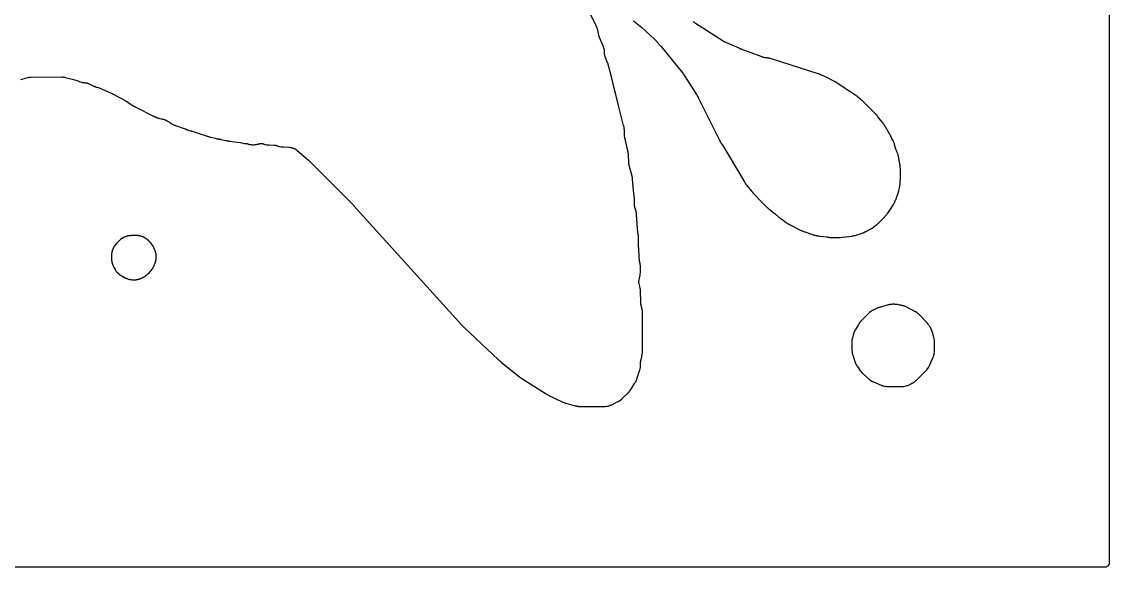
# Model space of a CAD drawing. Header units: millimetres. Extents: x 0 to 300, y 0 to 300.
# Drawn here: x 150.5 to 300.1, y -0.1 to 75 of the extents above; entities that cross this region are included whole.
import ezdxf

# ---------------------------------------------------------------- set-up
doc = ezdxf.new("R2010")
doc.units = ezdxf.units.MM
doc.layers.add('CUT', color=7, linetype='CONTINUOUS')

msp = doc.modelspace()

# ---------------------------------------------------------------- linework, layer by layer
at = {"layer": 'CUT'}
for points in [[(300.05, 299.43), (300.05, 0.57), (300.05, 0.56), (300.04, 0.55), (300.04, 0.54), (300.04, 0.52), (300.04, 0.5), (300.04, 0.49), (300.04, 0.48), (300.03, 0.43), (300.02, 0.38), (300.02, 0.37), (300, 0.32), (299.99, 0.31), (299.97, 0.27), (299.96, 0.25), (299.96, 0.24), (299.95, 0.22), (299.94, 0.22), (299.93, 0.2), (299.92, 0.18), (299.91, 0.17), (299.9, 0.16), (299.87, 0.13), (299.84, 0.1), (299.83, 0.09), (299.78, 0.05), (299.74, 0.02), (299.73, 0.02), (299.71, 0.01), (299.69, 0), (299.68, 0), (299.67, 0), (299.67, -0.01), (299.66, -0.01), (299.65, -0.01), (299.64, -0.02), (299.63, -0.02), (299.62, -0.02), (299.58, -0.03), (299.57, -0.04), (299.56, -0.04), (299.55, -0.04), (299.52, -0.04), (299.43, -0.05), (0.57, -0.05)], [(150.38, 67.01), (151.36, 67.29), (151.39, 67.3), (151.42, 67.31), (151.43, 67.31), (151.49, 67.33), (151.5, 67.33), (151.55, 67.34), (151.61, 67.34), (151.68, 67.35), (151.71, 67.36), (151.8, 67.36), (156.03, 67.38), (156.09, 67.38), (156.1, 67.38), (156.15, 67.37), (156.2, 67.37), (156.22, 67.37), (156.23, 67.37), (156.26, 67.36), (156.31, 67.35), (156.32, 67.35), (156.34, 67.35), (156.35, 67.35), (156.37, 67.34), (156.38, 67.34), (156.39, 67.34), (156.42, 67.33), (156.44, 67.33), (156.47, 67.32), (156.49, 67.32), (156.52, 67.31), (156.53, 67.31), (157.45, 67.08), (157.46, 67.08), (158.27, 66.83), (158.33, 66.81), (158.4, 66.77), (158.46, 66.75), (158.54, 66.72), (158.59, 66.7), (158.77, 66.65), (158.82, 66.64), (158.88, 66.63), (158.91, 66.63), (158.93, 66.63), (158.96, 66.62), (159, 66.62), (159.02, 66.62), (159.04, 66.62), (159.05, 66.61), (159.11, 66.6), (159.14, 66.6), (159.15, 66.6), (159.16, 66.6), (159.17, 66.59), (159.19, 66.59), (159.24, 66.58), (159.3, 66.58), (159.32, 66.58), (159.34, 66.57), (159.36, 66.57), (159.4, 66.56), (159.42, 66.56), (159.47, 66.56), (159.48, 66.56), (159.51, 66.56), (159.52, 66.56), (159.53, 66.55), (159.54, 66.55), (159.56, 66.55), (159.58, 66.54), (159.59, 66.54), (159.6, 66.54), (159.61, 66.53), (159.62, 66.53), (159.62, 66.52), (159.64, 66.52), (159.65, 66.52), (159.66, 66.52), (159.66, 66.51), (159.67, 66.51), (159.67, 66.5), (159.68, 66.49), (159.69, 66.49), (159.7, 66.49), (159.71, 66.48), (159.72, 66.48), (159.72, 66.47), (159.73, 66.46), (159.74, 66.46), (159.75, 66.45), (159.78, 66.44), (159.79, 66.43), (159.8, 66.42), (159.81, 66.42), (159.83, 66.4), (160.17, 66.23), (160.18, 66.23), (160.23, 66.21), (160.35, 66.15), (160.36, 66.14), (160.37, 66.14), (160.38, 66.14), (160.4, 66.13), (160.41, 66.12), (160.43, 66.11), (160.44, 66.11), (160.46, 66.1), (160.47, 66.1), (160.48, 66.09), (160.49, 66.09), (160.5, 66.09), (160.52, 66.08), (160.54, 66.07), (160.55, 66.07), (160.56, 66.07), (160.57, 66.06), (160.58, 66.06), (160.59, 66.06), (160.6, 66.05), (160.61, 66.05), (160.62, 66.05), (160.65, 66.04), (160.66, 66.04), (160.69, 66.03), (160.76, 66.01), (160.77, 66), (160.79, 65.99), (160.82, 65.98), (160.85, 65.97), (161.06, 65.91), (162.8, 65.17), (162.87, 65.14), (162.94, 65.11), (163.08, 65.03), (163.87, 64.6), (164.24, 64.4), (164.63, 64.2), (164.66, 64.18), (164.71, 64.15), (164.76, 64.12), (164.78, 64.11), (164.81, 64.09), (165.84, 63.43), (165.85, 63.43), (165.88, 63.41), (165.89, 63.4), (165.9, 63.4), (165.94, 63.37), (166, 63.34), (166.07, 63.31), (166.13, 63.27), (166.19, 63.23), (166.21, 63.22), (168.54, 62.05), (168.58, 62.02), (168.63, 62), (168.68, 61.98), (168.69, 61.98), (168.84, 61.9), (168.88, 61.89), (168.89, 61.88), (168.94, 61.86), (168.95, 61.86), (168.96, 61.85), (168.99, 61.84), (169.02, 61.82), (169.05, 61.81), (169.07, 61.8), (169.09, 61.79), (169.1, 61.79), (169.11, 61.79), (169.14, 61.78), (169.17, 61.76), (169.22, 61.75), (169.33, 61.72), (169.35, 61.71), (169.37, 61.7), (169.45, 61.68), (169.49, 61.67), (169.51, 61.66), (169.53, 61.66), (169.67, 61.63), (169.71, 61.62), (169.73, 61.62), (169.74, 61.62), (169.77, 61.61), (169.8, 61.61), (169.82, 61.61), (169.83, 61.6), (169.84, 61.6), (169.85, 61.6), (169.89, 61.59), (169.9, 61.59), (169.94, 61.58), (169.95, 61.58), (169.96, 61.58), (169.97, 61.58), (169.98, 61.58), (169.99, 61.57), (170, 61.57), (170.01, 61.57), (170.02, 61.57), (170.03, 61.57), (170.03, 61.56), (170.04, 61.56), (170.05, 61.56), (170.06, 61.56), (170.07, 61.56), (170.08, 61.56), (170.09, 61.55), (170.1, 61.55), (170.11, 61.55), (170.12, 61.54), (170.13, 61.54), (170.14, 61.54), (170.14, 61.53), (170.16, 61.53), (170.17, 61.52), (170.18, 61.51), (170.19, 61.51), (170.21, 61.5), (170.23, 61.49), (170.24, 61.49), (170.26, 61.48), (170.28, 61.47), (170.29, 61.47), (170.3, 61.47), (170.31, 61.46), (170.32, 61.46), (170.32, 61.45), (170.33, 61.45), (170.34, 61.44), (170.35, 61.44), (170.36, 61.44), (170.36, 61.43), (170.38, 61.42), (170.4, 61.41), (170.41, 61.4), (170.43, 61.39), (170.44, 61.39), (170.45, 61.38), (170.46, 61.37), (170.5, 61.34), (170.54, 61.31), (170.97, 61.05), (170.99, 61.03), (171.04, 61), (171.06, 60.99), (171.15, 60.93), (171.2, 60.9), (171.24, 60.89), (171.24, 60.88), (171.25, 60.88), (171.35, 60.83), (171.41, 60.81), (171.42, 60.8), (171.54, 60.75), (171.58, 60.73), (171.62, 60.72), (171.64, 60.71), (172.98, 60.26), (173.03, 60.23), (173.08, 60.21), (173.09, 60.2), (173.12, 60.19), (173.15, 60.18), (173.24, 60.13), (173.29, 60.11), (173.33, 60.1), (173.35, 60.09), (173.38, 60.09), (173.4, 60.08), (173.51, 60.04), (173.56, 60.03), (173.75, 59.99), (173.79, 59.98), (173.8, 59.97), (173.81, 59.97), (173.83, 59.96), (173.86, 59.95), (173.88, 59.95), (173.91, 59.94), (173.96, 59.93), (176.02, 59.24), (176.03, 59.24), (176.06, 59.23), (176.08, 59.22), (176.1, 59.22), (176.12, 59.21), (176.13, 59.21), (176.14, 59.21), (176.15, 59.21), (176.2, 59.19), (176.22, 59.19), (176.33, 59.15), (176.38, 59.14), (176.4, 59.13), (176.41, 59.13), (176.42, 59.13), (176.43, 59.13), (176.45, 59.12), (176.47, 59.11), (176.49, 59.11), (176.51, 59.1), (177.17, 58.96), (177.18, 58.96), (177.21, 58.95), (177.22, 58.95), (177.23, 58.94), (177.24, 58.94), (177.27, 58.93), (177.4, 58.89), (177.45, 58.88), (177.46, 58.87), (177.52, 58.86), (177.53, 58.86), (177.57, 58.85), (177.61, 58.84), (177.62, 58.84), (177.72, 58.82), (177.78, 58.81), (177.8, 58.81), (177.84, 58.81), (177.86, 58.81), (177.87, 58.81), (177.88, 58.8), (177.89, 58.8), (178.63, 58.64), (178.65, 58.64), (178.71, 58.62), (178.78, 58.61), (178.79, 58.61), (178.81, 58.61), (178.82, 58.61), (178.84, 58.61), (178.89, 58.59), (178.92, 58.59), (178.96, 58.58), (178.98, 58.58), (179.06, 58.56), (180.62, 58.37), (180.9, 58.29), (180.92, 58.29), (181.09, 58.25), (181.16, 58.23), (181.19, 58.23), (181.23, 58.23), (181.24, 58.23), (181.3, 58.22), (181.35, 58.22), (181.42, 58.22), (181.44, 58.22), (181.47, 58.22), (181.48, 58.22), (181.49, 58.22), (181.5, 58.21), (181.52, 58.21), (181.58, 58.18), (181.59, 58.18), (181.61, 58.17), (181.63, 58.16), (181.64, 58.16), (181.68, 58.14), (181.7, 58.14), (181.74, 58.12), (181.75, 58.12), (181.79, 58.11), (181.81, 58.11), (181.84, 58.1), (181.9, 58.1), (181.93, 58.1), (182.11, 58.08), (182.12, 58.08), (182.13, 58.08), (182.2, 58.06), (182.27, 58.06), (182.41, 58.06), (182.48, 58.06), (182.55, 58.08), (182.56, 58.08), (182.57, 58.08), (182.71, 58.1), (182.72, 58.1), (182.79, 58.1), (182.87, 58.12), (182.95, 58.14), (182.96, 58.14), (183.03, 58.16), (183.04, 58.16), (183.05, 58.16), (183.07, 58.17), (183.09, 58.17), (183.13, 58.18), (183.15, 58.18), (183.17, 58.19), (183.18, 58.19), (183.2, 58.2), (183.24, 58.21), (183.29, 58.22), (183.34, 58.22), (183.39, 58.23), (183.45, 58.22), (183.52, 58.22), (183.53, 58.22), (183.57, 58.21), (183.6, 58.21), (183.64, 58.21), (183.67, 58.21), (183.69, 58.2), (183.77, 58.17), (183.81, 58.15), (183.84, 58.14), (183.87, 58.13), (183.94, 58.11), (183.98, 58.1), (184.18, 58.06), (184.23, 58.05), (184.27, 58.04), (184.39, 58.03), (184.44, 58.03), (184.53, 58.03), (185.2, 58), (185.23, 58), (185.29, 58), (185.38, 57.99), (185.43, 57.99), (185.46, 57.98), (185.49, 57.98), (185.51, 57.97), (185.52, 57.97), (185.53, 57.96), (185.54, 57.96), (185.55, 57.96), (185.57, 57.95), (185.6, 57.93), (185.61, 57.93), (185.63, 57.92), (185.65, 57.91), (185.66, 57.91), (185.71, 57.89), (185.72, 57.89), (185.73, 57.89), (185.76, 57.88), (185.77, 57.87), (185.83, 57.86), (185.93, 57.83), (185.95, 57.82), (186.18, 57.77), (186.25, 57.76), (186.27, 57.76), (186.31, 57.76), (186.32, 57.76), (186.38, 57.75), (186.43, 57.75), (186.51, 57.75), (187.26, 57.73), (187.28, 57.73), (187.31, 57.73), (187.35, 57.72), (187.41, 57.71), (187.45, 57.7), (187.46, 57.7), (187.47, 57.7), (187.52, 57.69), (187.59, 57.67), (187.61, 57.67), (187.65, 57.66), (187.69, 57.64), (187.74, 57.62), (187.78, 57.61), (187.79, 57.61), (187.81, 57.6), (187.82, 57.6), (187.85, 57.59), (187.86, 57.59), (187.87, 57.58), (187.9, 57.57), (187.91, 57.57), (187.92, 57.57), (187.94, 57.56), (187.97, 57.55), (187.99, 57.54), (188, 57.54), (188.02, 57.53), (188.04, 57.53), (188.06, 57.52), (188.08, 57.51), (188.12, 57.48), (188.13, 57.48), (188.14, 57.48), (188.18, 57.44), (188.22, 57.41), (188.23, 57.4), (188.24, 57.4), (188.24, 57.39), (188.25, 57.39), (188.27, 57.37), (188.28, 57.37), (188.29, 57.36), (188.3, 57.35), (188.32, 57.34), (188.33, 57.33), (188.34, 57.32), (188.35, 57.31), (188.39, 57.28), (188.4, 57.28), (189.93, 55.96), (189.99, 55.91), (190, 55.9), (190.02, 55.88), (190.05, 55.84), (190.1, 55.79), (190.12, 55.77), (190.15, 55.73), (190.2, 55.69), (196, 49.89), (196.04, 49.84), (196.08, 49.79), (196.13, 49.75), (196.13, 49.74), (196.18, 49.7), (196.2, 49.67), (211.05, 33.24), (211.08, 33.22), (211.09, 33.21), (211.12, 33.17), (211.19, 33.1), (211.2, 33.08), (211.26, 33.02), (211.27, 33.01), (211.28, 33.01), (211.3, 32.98), (211.32, 32.96), (211.34, 32.92), (211.39, 32.87), (216.03, 28.53), (216.07, 28.5), (216.12, 28.46), (216.13, 28.46), (216.14, 28.44), (216.15, 28.44), (216.15, 28.43), (216.16, 28.41), (216.19, 28.38), (216.2, 28.37), (216.23, 28.34), (216.25, 28.33), (216.26, 28.32), (216.28, 28.31), (216.3, 28.29), (216.32, 28.28), (216.33, 28.28), (216.35, 28.26), (216.36, 28.25), (216.38, 28.24), (216.39, 28.24), (216.42, 28.21), (216.43, 28.2), (216.45, 28.18), (216.46, 28.17), (216.5, 28.12), (218.96, 26.13), (219, 26.11), (219.02, 26.1), (219.03, 26.08), (219.05, 26.07), (219.06, 26.05), (219.1, 26.03), (219.12, 26.02), (219.15, 25.99), (219.17, 25.98), (219.19, 25.97), (219.27, 25.91), (219.28, 25.9), (222.64, 23.8), (222.7, 23.76), (222.72, 23.75), (222.82, 23.69), (222.87, 23.66), (222.92, 23.64), (224.73, 22.74), (224.81, 22.71), (224.82, 22.71), (224.93, 22.66), (224.97, 22.64), (225.16, 22.58), (225.17, 22.57), (225.19, 22.57), (225.21, 22.56), (225.28, 22.54), (225.3, 22.54), (225.32, 22.53), (226.63, 22.16), (226.75, 22.13), (226.81, 22.11), (226.87, 22.1), (226.93, 22.1), (226.94, 22.1), (226.95, 22.1), (227.05, 22.09), (227.08, 22.08), (227.09, 22.08), (227.1, 22.08), (227.17, 22.06), (227.24, 22.06), (227.31, 22.06), (230.53, 22.05), (230.6, 22.05), (230.67, 22.05), (230.74, 22.07), (230.75, 22.07), (230.76, 22.07), (230.9, 22.09), (230.91, 22.09), (230.94, 22.09), (231.01, 22.09), (231.09, 22.11), (231.16, 22.12), (231.22, 22.14), (231.25, 22.15), (231.43, 22.21), (231.46, 22.22), (231.51, 22.24), (231.56, 22.27), (231.64, 22.31), (232.41, 22.69), (232.51, 22.73), (232.56, 22.75), (232.61, 22.78), (232.66, 22.8), (232.7, 22.84), (232.71, 22.84), (232.9, 22.99), (232.92, 23), (232.95, 23.03), (232.96, 23.03), (232.97, 23.04), (233.01, 23.06), (233.05, 23.11), (233.07, 23.13), (233.12, 23.18), (233.14, 23.2), (233.93, 24), (233.94, 24.01), (233.95, 24.02), (233.98, 24.04), (234.02, 24.08), (234.06, 24.12), (234.1, 24.17), (234.12, 24.2), (234.14, 24.22), (234.14, 24.23), (234.27, 24.39), (234.3, 24.43), (234.32, 24.47), (234.33, 24.48), (234.34, 24.5), (234.35, 24.52), (234.37, 24.54), (234.79, 25.21), (234.82, 25.26), (234.84, 25.31), (234.86, 25.34), (234.93, 25.45), (234.95, 25.48), (234.98, 25.52), (235, 25.57), (235.02, 25.62), (235.03, 25.64), (235.09, 25.82), (235.1, 25.84), (235.11, 25.87), (235.12, 25.89), (235.12, 25.9), (235.13, 25.92), (235.13, 25.93), (235.13, 25.94), (235.15, 25.97), (235.15, 25.98), (235.47, 26.97), (235.48, 26.99), (235.49, 27.03), (235.5, 27.05), (235.5, 27.07), (235.51, 27.09), (235.52, 27.13), (235.53, 27.18), (235.54, 27.23), (235.58, 27.41), (235.59, 27.47), (235.6, 27.57), (235.6, 27.63), (235.6, 27.7), (235.62, 28.12), (235.62, 28.15), (235.62, 28.18), (235.63, 28.26), (235.63, 28.32), (235.64, 28.33), (235.64, 28.37), (235.64, 28.38), (235.66, 28.42), (235.66, 28.45), (235.67, 28.48), (235.68, 28.52), (235.69, 28.54), (235.69, 28.57), (235.7, 28.59), (235.7, 28.61), (235.71, 28.65), (235.72, 28.69), (235.73, 28.71), (235.73, 28.72), (235.74, 28.75), (235.77, 28.86), (235.78, 28.91), (235.78, 28.94), (235.79, 28.97), (235.79, 29.01), (235.79, 29.02), (235.79, 29.03), (235.8, 29.11), (235.81, 29.14), (235.82, 29.19), (235.82, 29.21), (235.83, 29.24), (235.84, 29.29), (235.85, 29.43), (235.85, 29.47), (235.87, 34.88), (235.87, 34.96), (235.87, 35), (235.86, 35.15), (235.85, 35.2), (235.82, 35.4), (235.81, 35.46), (235.8, 35.5), (235.79, 35.55), (235.77, 35.6), (235.76, 35.61), (235.68, 35.96), (235.68, 36.02), (235.67, 36.04), (235.67, 36.07), (235.67, 36.1), (235.66, 36.15), (235.65, 36.18), (235.65, 36.2), (235.65, 36.21), (235.64, 36.26), (235.63, 36.33), (235.59, 37.99), (235.59, 38.06), (235.58, 38.14), (235.56, 38.28), (235.56, 38.32), (235.52, 38.52), (235.51, 38.57), (235.5, 38.62), (235.4, 38.97), (235.38, 39.03), (235.38, 39.08), (235.37, 39.13), (235.37, 39.14), (235.37, 39.21), (235.36, 39.26), (235.54, 40.12), (235.55, 40.18), (235.55, 40.24), (235.55, 40.28), (235.58, 40.52), (235.59, 40.58), (235.59, 40.6), (235.59, 40.61), (235.6, 40.76), (235.6, 40.8), (235.59, 41.26), (235.59, 41.31), (235.59, 41.38), (235.58, 41.47), (235.57, 41.56), (235.56, 41.59), (235.53, 41.76), (235.52, 41.81), (235.49, 41.93), (235.49, 41.95), (235.48, 41.99), (235.33, 44.34), (235.33, 44.35), (235.33, 44.36), (235.33, 44.37), (235.32, 45.3), (235.32, 45.31), (235.32, 45.35), (235.32, 45.37), (235.32, 45.39), (235.32, 45.42), (235.32, 45.43), (235.32, 45.44), (235.31, 45.54), (235.3, 45.57), (235.3, 45.6), (235.29, 45.65), (235.27, 45.78), (235.26, 45.81), (235.26, 45.84), (235.26, 45.86), (235.24, 45.92), (235.24, 45.93), (235.24, 45.94), (235.23, 45.98), (235.23, 45.99), (235.07, 48.41), (235.07, 48.47), (235.06, 48.55), (235.05, 48.62), (235.04, 48.67), (235.04, 48.68), (235.03, 48.73), (235.02, 48.76), (235.01, 48.84), (235, 48.9), (234.98, 48.96), (234.96, 49.01), (234.95, 49.03), (234.94, 49.05), (234.92, 49.1), (234.91, 49.12), (234.91, 49.13), (234.91, 49.14), (234.91, 49.15), (234.9, 49.17), (234.9, 49.19), (234.89, 49.22), (234.89, 49.24), (234.88, 49.27), (234.86, 49.33), (234.85, 49.35), (234.85, 49.36), (234.84, 49.38), (234.84, 49.4), (234.82, 49.46), (234.82, 49.47), (234.81, 49.48), (234.8, 49.56), (234.79, 49.6), (234.79, 49.64), (234.79, 49.65), (234.77, 50.58), (234.77, 50.63), (234.77, 50.69), (234.76, 50.79), (234.76, 50.8), (234.75, 50.89), (234.74, 50.91), (234.72, 51.01), (234.72, 51.02), (234.72, 51.04), (234.72, 51.08), (234.71, 51.12), (234.71, 51.13), (234.7, 51.18), (234.69, 51.2), (234.68, 51.24), (234.67, 51.28), (234.66, 51.31), (234.5, 53.32), (234.49, 53.4), (234.49, 53.41), (234.49, 53.45), (234.49, 53.47), (234.48, 53.53), (234.44, 53.72), (234.44, 53.73), (234.44, 53.74), (234.43, 53.75), (234.43, 53.77), (234.42, 53.83), (234.42, 53.84), (234.4, 53.89), (234.4, 53.9), (234.4, 53.91), (234.06, 55.2), (234.06, 55.21), (234.05, 55.22), (234.04, 55.27), (234.03, 55.31), (234.03, 55.32), (234.02, 55.34), (234.01, 55.37), (234.01, 55.38), (234.01, 55.39), (234.01, 55.41), (233.99, 55.5), (233.99, 55.51), (233.98, 55.53), (233.98, 55.54), (233.98, 55.59), (233.98, 55.64), (233.98, 55.65), (233.98, 55.67), (233.98, 55.68), (233.94, 56.58), (233.94, 56.64), (233.94, 56.69), (233.93, 56.8), (233.92, 56.85), (233.89, 57.03), (233.88, 57.08), (233.87, 57.12), (233.86, 57.15), (233.86, 57.16), (233.86, 57.18), (233.86, 57.2), (233.47, 58.87), (233.46, 58.91), (233.46, 58.93), (233.45, 59), (233.44, 59.02), (233.44, 59.03), (233.43, 59.08), (233.43, 59.12), (233.42, 59.17), (233.42, 59.21), (233.42, 59.28), (233.42, 59.32), (233.39, 59.7), (233.39, 59.73), (233.39, 59.75), (233.38, 59.8), (233.38, 59.87), (233.38, 59.96), (233.38, 60.04), (233.38, 60.09), (233.37, 60.22), (233.36, 60.29), (233.36, 60.3), (233.35, 60.36), (233.34, 60.39), (233.34, 60.4), (233.33, 60.44), (233.33, 60.49), (233.31, 60.58), (233.29, 60.65), (233.27, 60.69), (233.26, 60.72), (232.52, 63.65), (232.19, 64.96), (232.07, 65.46), (231.59, 67.38), (231.37, 68.28), (231.26, 68.73), (231.25, 68.78), (231.24, 68.82), (231.23, 68.85), (231.22, 68.88), (231.22, 68.92), (231.2, 68.98), (231.19, 69), (231.18, 69.03), (231.18, 69.05), (231.17, 69.06), (231.17, 69.08), (231.16, 69.09), (231.16, 69.1), (231.16, 69.11), (231.15, 69.15), (231.15, 69.16), (231.13, 69.21), (231.12, 69.25), (231.09, 69.32), (231.08, 69.34), (230.75, 70.14), (230.75, 70.15), (230.75, 70.16), (230.74, 70.19), (230.74, 70.21), (230.72, 70.27), (230.71, 70.29), (230.7, 70.34), (230.68, 70.39), (230.67, 70.45), (230.66, 70.56), (230.63, 70.9), (230.63, 70.91), (230.63, 70.99), (230.63, 71), (230.63, 71.06), (230.62, 71.11), (230.62, 71.12), (230.61, 71.13), (230.61, 71.14), (230.61, 71.16), (230.61, 71.17), (230.6, 71.22), (230.59, 71.24), (230.55, 71.39), (230.53, 71.46), (230.53, 71.47), (230.53, 71.48), (230.52, 71.51), (230.51, 71.55), (230.51, 71.56), (230.5, 71.57), (230.5, 71.58), (230.49, 71.6), (230.48, 71.63), (230.47, 71.66), (230.45, 71.71), (230.44, 71.73), (230.42, 71.76), (229.96, 72.83), (229.95, 72.84), (229.94, 72.87), (229.94, 72.89), (229.92, 72.95), (229.91, 72.97), (229.9, 73), (229.89, 73.01), (229.89, 73.02), (229.89, 73.03), (229.88, 73.06), (229.88, 73.08), (229.87, 73.11), (229.87, 73.12), (229.86, 73.14), (229.86, 73.16), (229.86, 73.19), (229.85, 73.21), (229.85, 73.23), (229.85, 73.24), (229.84, 73.25), (229.84, 73.26), (229.84, 73.28), (229.84, 73.29), (229.84, 73.31), (229.83, 73.33), (229.83, 73.34), (229.83, 73.37), (229.82, 73.4), (229.82, 73.41), (229.82, 73.42), (229.81, 73.45), (229.81, 73.46), (229.8, 73.49), (229.79, 73.56), (229.78, 73.6), (229.78, 73.61), (229.78, 73.62), (229.78, 73.63), (229.78, 73.66), (229.77, 73.69), (229.77, 73.71), (229.77, 73.73), (229.77, 73.74), (229.76, 73.75), (229.76, 73.76), (229.76, 73.77), (229.75, 73.79), (229.74, 73.82), (229.73, 73.84), (229.72, 73.87), (229.72, 73.88), (229.7, 73.93), (229.68, 73.98), (229.68, 73.99), (229.67, 74.02), (229.66, 74.04), (229.65, 74.07), (229.65, 74.09), (229.64, 74.12), (229.63, 74.13), (229.6, 74.21), (229.6, 74.22), (229.59, 74.24), (229.58, 74.27), (229.58, 74.28), (229.57, 74.29), (229.56, 74.32), (228.39, 76.65)], [(234.65, 75.09), (235.76, 74.17), (237.54, 72.57), (237.59, 72.53), (237.79, 72.3), (237.87, 72.21), (237.9, 72.17), (238, 72.07), (238.02, 72.04), (238.09, 71.96), (238.29, 71.73), (238.33, 71.69), (238.35, 71.67), (238.41, 71.6), (238.44, 71.56), (238.45, 71.55), (241.38, 67.95), (241.4, 67.94), (241.4, 67.93), (241.41, 67.92), (241.41, 67.91), (241.42, 67.89), (241.43, 67.89), (241.45, 67.87), (241.45, 67.86), (241.46, 67.85), (241.46, 67.84), (241.48, 67.8), (241.49, 67.8), (241.5, 67.8), (241.5, 67.79), (241.5, 67.78), (241.51, 67.78), (241.51, 67.77), (241.51, 67.76), (241.52, 67.75), (241.53, 67.74), (241.53, 67.73), (241.54, 67.72), (241.55, 67.71), (241.55, 67.7), (241.56, 67.7), (241.56, 67.69), (241.56, 67.68), (241.57, 67.66), (241.58, 67.65), (241.59, 67.64), (241.6, 67.64), (241.6, 67.63), (241.61, 67.61), (241.62, 67.59), (241.65, 67.54), (243.29, 64.98), (243.33, 64.93), (243.34, 64.92), (243.36, 64.9), (243.37, 64.89), (243.37, 64.88), (243.38, 64.87), (243.4, 64.83), (243.4, 64.82), (243.41, 64.81), (243.41, 64.8), (243.43, 64.76), (243.45, 64.74), (243.45, 64.73), (243.46, 64.73), (243.46, 64.72), (243.46, 64.71), (243.47, 64.7), (243.47, 64.69), (243.48, 64.68), (243.48, 64.66), (243.49, 64.64), (243.53, 64.58), (243.54, 64.57), (243.56, 64.53), (243.58, 64.48), (243.58, 64.47), (243.59, 64.46), (243.59, 64.44), (243.62, 64.36), (246.45, 58.68), (246.46, 58.66), (246.47, 58.65), (246.49, 58.62), (246.49, 58.61), (246.5, 58.61), (246.5, 58.6), (246.5, 58.59), (246.51, 58.58), (246.52, 58.55), (246.56, 58.49), (246.57, 58.48), (246.57, 58.47), (246.59, 58.43), (246.6, 58.42), (246.61, 58.39), (246.62, 58.37), (246.65, 58.32), (246.68, 58.28), (246.69, 58.27), (246.69, 58.26), (246.71, 58.25), (246.71, 58.24), (246.72, 58.23), (246.73, 58.21), (246.75, 58.18), (246.78, 58.13), (246.79, 58.12), (246.82, 58.07), (249.74, 53.18), (249.78, 53.12), (249.83, 53.01), (249.86, 52.96), (249.87, 52.96), (249.89, 52.94), (249.9, 52.93), (249.9, 52.92), (249.9, 52.91), (249.94, 52.86), (249.96, 52.83), (249.97, 52.81), (249.97, 52.8), (249.99, 52.78), (249.99, 52.77), (250, 52.76), (250.01, 52.76), (250.01, 52.75), (250.02, 52.74), (250.03, 52.71), (250.04, 52.69), (250.05, 52.69), (250.06, 52.66), (250.11, 52.6), (250.12, 52.6), (250.12, 52.59), (250.12, 52.58), (250.14, 52.57), (250.15, 52.56), (250.17, 52.52), (250.91, 51.61), (250.95, 51.56), (250.97, 51.54), (250.99, 51.52), (251, 51.51), (251.01, 51.49), (251.02, 51.49), (251.05, 51.46), (251.05, 51.45), (251.05, 51.44), (251.06, 51.44), (251.07, 51.42), (251.09, 51.38), (251.14, 51.34), (251.15, 51.33), (251.17, 51.32), (251.17, 51.31), (251.19, 51.29), (251.21, 51.27), (251.22, 51.26), (251.25, 51.23), (251.26, 51.22), (251.26, 51.21), (251.31, 51.15), (252.07, 50.39), (252.08, 50.37), (252.09, 50.36), (252.09, 50.35), (252.1, 50.33), (252.15, 50.29), (252.21, 50.23), (252.25, 50.18), (252.29, 50.15), (252.29, 50.14), (252.3, 50.14), (252.33, 50.1), (252.34, 50.1), (252.36, 50.08), (252.38, 50.06), (252.38, 50.05), (252.4, 50.04), (252.42, 50.03), (252.43, 50.03), (252.43, 50.02), (252.97, 49.46), (253.02, 49.42), (253.06, 49.38), (253.09, 49.37), (253.11, 49.35), (253.12, 49.33), (253.16, 49.29), (253.17, 49.29), (253.21, 49.25), (253.23, 49.24), (253.24, 49.24), (253.24, 49.23), (253.26, 49.22), (253.31, 49.18), (253.33, 49.16), (253.36, 49.13), (253.38, 49.12), (253.39, 49.11), (253.4, 49.11), (253.44, 49.07), (253.45, 49.06), (253.48, 49.04), (253.49, 49.04), (253.5, 49.04), (253.53, 49), (254.11, 48.54), (254.67, 48.05), (254.68, 48.06), (254.71, 48.02), (254.81, 47.94), (254.86, 47.9), (254.87, 47.9), (254.9, 47.88), (254.91, 47.87), (254.93, 47.86), (255.07, 47.77), (255.13, 47.73), (255.15, 47.72), (255.16, 47.72), (255.17, 47.71), (255.18, 47.71), (255.47, 47.47), (255.52, 47.43), (255.56, 47.41), (255.57, 47.4), (255.59, 47.39), (255.6, 47.38), (255.61, 47.38), (255.62, 47.37), (255.64, 47.36), (255.73, 47.29), (255.78, 47.26), (255.82, 47.23), (255.84, 47.22), (255.87, 47.21), (255.97, 47.14), (256, 47.13), (256.02, 47.11), (256.05, 47.1), (256.06, 47.09), (256.07, 47.09), (257.67, 46.28), (257.72, 46.26), (257.77, 46.24), (257.8, 46.24), (257.81, 46.23), (257.91, 46.19), (257.92, 46.18), (257.94, 46.17), (257.95, 46.17), (257.97, 46.16), (258.07, 46.12), (258.08, 46.12), (258.1, 46.11), (258.11, 46.1), (258.13, 46.1), (258.15, 46.09), (258.16, 46.09), (258.17, 46.09), (258.18, 46.08), (258.19, 46.08), (258.2, 46.08), (258.21, 46.08), (258.24, 46.07), (259.36, 45.68), (259.37, 45.68), (259.4, 45.67), (259.42, 45.66), (259.44, 45.66), (259.46, 45.65), (259.47, 45.65), (259.48, 45.65), (259.5, 45.65), (259.54, 45.63), (259.56, 45.63), (259.69, 45.59), (259.75, 45.57), (259.78, 45.57), (259.81, 45.56), (259.83, 45.56), (259.87, 45.55), (259.89, 45.55), (259.92, 45.54), (259.97, 45.53), (259.99, 45.53), (260.02, 45.52), (260.09, 45.51), (260.19, 45.5), (261.23, 45.39), (261.24, 45.38), (261.25, 45.38), (261.26, 45.38), (261.33, 45.36), (261.38, 45.35), (261.43, 45.34), (261.49, 45.34), (261.5, 45.34), (261.51, 45.34), (261.63, 45.32), (261.64, 45.32), (261.68, 45.31), (261.74, 45.3), (261.8, 45.3), (261.88, 45.3), (262.01, 45.3), (262.02, 45.3), (262.03, 45.3), (262.04, 45.3), (262.05, 45.3), (262.1, 45.29), (262.17, 45.29), (262.24, 45.29), (262.49, 45.28), (262.56, 45.28), (262.68, 45.29), (262.83, 45.29), (262.88, 45.29), (263.05, 45.3), (263.09, 45.31), (263.31, 45.34), (263.38, 45.35), (263.39, 45.35), (264.7, 45.5), (264.75, 45.51), (264.8, 45.52), (264.83, 45.53), (264.85, 45.53), (265, 45.56), (265.05, 45.57), (265.1, 45.58), (265.29, 45.63), (265.36, 45.65), (265.51, 45.71), (265.52, 45.71), (265.54, 45.72), (265.56, 45.73), (265.57, 45.73), (266.21, 45.96), (266.28, 45.98), (266.3, 45.99), (266.32, 46), (266.34, 46.01), (266.36, 46.02), (266.4, 46.04), (266.41, 46.04), (266.44, 46.06), (266.46, 46.07), (266.54, 46.1), (266.57, 46.11), (266.59, 46.12), (266.61, 46.13), (266.81, 46.24), (266.84, 46.26), (266.93, 46.32), (266.95, 46.33), (266.97, 46.34), (266.99, 46.35), (267.19, 46.45), (267.21, 46.46), (267.32, 46.52), (267.36, 46.55), (267.37, 46.55), (267.4, 46.58), (267.41, 46.59), (267.44, 46.6), (267.68, 46.78), (267.72, 46.82), (267.73, 46.82), (267.75, 46.84), (267.78, 46.86), (267.91, 46.94), (267.93, 46.95), (267.95, 46.97), (267.96, 46.98), (267.97, 46.98), (267.98, 46.99), (268, 47), (268.02, 47.02), (268.03, 47.03), (268.04, 47.03), (268.05, 47.04), (268.09, 47.06), (268.11, 47.08), (268.12, 47.09), (268.16, 47.12), (268.24, 47.19), (268.27, 47.23), (268.31, 47.27), (268.33, 47.29), (268.33, 47.3), (268.35, 47.32), (269.14, 48.11), (269.17, 48.14), (269.19, 48.17), (269.21, 48.18), (269.22, 48.19), (269.22, 48.2), (269.23, 48.2), (269.24, 48.21), (269.25, 48.23), (269.28, 48.26), (269.32, 48.31), (269.33, 48.33), (269.34, 48.33), (269.35, 48.34), (269.35, 48.35), (269.36, 48.36), (269.37, 48.37), (269.37, 48.38), (269.38, 48.39), (269.39, 48.41), (269.4, 48.42), (269.41, 48.43), (269.47, 48.5), (269.51, 48.55), (269.52, 48.57), (269.56, 48.61), (269.6, 48.65), (270.26, 49.63), (270.29, 49.68), (270.31, 49.73), (270.33, 49.77), (270.44, 49.97), (270.45, 49.98), (270.48, 50.01), (270.5, 50.06), (270.53, 50.11), (270.55, 50.16), (270.56, 50.2), (270.57, 50.22), (270.59, 50.26), (270.62, 50.34), (270.62, 50.35), (270.63, 50.37), (270.64, 50.38), (270.66, 50.41), (270.66, 50.42), (270.67, 50.43), (270.69, 50.47), (270.72, 50.53), (270.74, 50.58), (270.74, 50.59), (270.78, 50.7), (270.8, 50.76), (270.81, 50.78), (270.81, 50.79), (270.82, 50.82), (270.84, 50.88), (270.85, 50.92), (270.85, 50.94), (270.86, 50.96), (270.86, 50.97), (270.87, 50.99), (270.89, 51.02), (270.9, 51.05), (270.91, 51.07), (270.91, 51.08), (270.92, 51.11), (270.93, 51.13), (270.94, 51.16), (270.95, 51.18), (270.96, 51.23), (270.97, 51.26), (270.99, 51.29), (271.01, 51.34), (271.02, 51.37), (271.03, 51.4), (271.04, 51.43), (271.05, 51.48), (271.07, 51.53), (271.08, 51.58), (271.09, 51.62), (271.1, 51.68), (271.11, 51.73), (271.11, 51.76), (271.11, 51.78), (271.24, 52.33), (271.25, 52.36), (271.26, 52.41), (271.27, 52.43), (271.27, 52.46), (271.3, 52.66), (271.31, 52.72), (271.32, 52.9), (271.32, 52.93), (271.32, 53.07), (271.34, 53.23), (271.34, 53.27), (271.35, 53.48), (271.35, 53.52), (271.33, 54.63), (271.33, 54.68), (271.33, 54.74), (271.32, 54.85), (271.32, 54.92), (271.32, 54.99), (271.3, 55.05), (271.3, 55.07), (271.3, 55.08), (271.28, 55.21), (271.28, 55.23), (271.28, 55.3), (271.27, 55.36), (271.25, 55.45), (271.24, 55.47), (271.21, 55.6), (271.11, 56.2), (271.11, 56.24), (271.1, 56.29), (271.1, 56.31), (271.09, 56.33), (271.08, 56.39), (271.08, 56.41), (271.06, 56.48), (271.06, 56.5), (271.05, 56.53), (271.04, 56.58), (271.03, 56.61), (271, 56.71), (271, 56.73), (270.99, 56.75), (270.99, 56.77), (270.98, 56.79), (270.97, 56.84), (270.96, 56.85), (270.95, 56.89), (270.91, 56.97), (270.7, 57.5), (270.69, 57.51), (270.69, 57.52), (270.68, 57.55), (270.67, 57.58), (270.67, 57.6), (270.54, 58.09), (270.54, 58.1), (270.54, 58.11), (270.53, 58.15), (270.52, 58.17), (270.51, 58.2), (270.49, 58.26), (270.48, 58.27), (270.47, 58.31), (270.45, 58.34), (270.44, 58.36), (270.42, 58.44), (270.41, 58.45), (270.4, 58.48), (270.4, 58.49), (270.39, 58.51), (270.37, 58.56), (270.36, 58.58), (270.35, 58.59), (270.33, 58.63), (270.32, 58.64), (270.29, 58.69), (270.28, 58.71), (270.13, 58.98), (270.12, 59), (270.1, 59.05), (270.07, 59.1), (270.07, 59.11), (270.07, 59.12), (270.06, 59.15), (270.04, 59.21), (270.02, 59.26), (270.01, 59.27), (270, 59.3), (269.99, 59.32), (269.98, 59.33), (269.97, 59.35), (269.96, 59.37), (269.95, 59.38), (269.95, 59.39), (269.94, 59.4), (269.93, 59.41), (269.92, 59.42), (269.88, 59.5), (269.84, 59.56), (269.84, 59.57), (269.83, 59.59), (269.82, 59.6), (269.81, 59.61), (269.8, 59.64), (269.77, 59.67), (269.63, 59.87), (269.27, 60.51), (269.26, 60.53), (269.25, 60.56), (269.22, 60.61), (269.22, 60.62), (269.21, 60.63), (269.19, 60.67), (269.18, 60.69), (269.17, 60.7), (269.16, 60.71), (269.16, 60.72), (269.13, 60.77), (269.11, 60.8), (269.08, 60.84), (269.01, 60.92), (269, 60.94), (268.96, 60.99), (268.95, 61.01), (268.93, 61.05), (268.88, 61.09), (268.87, 61.11), (268.24, 61.9), (268.23, 61.92), (268.19, 61.97), (268.18, 61.98), (268.18, 61.99), (268.17, 62), (268.16, 62.02), (268.16, 62.03), (268.14, 62.05), (268.12, 62.07), (268.08, 62.11), (268.04, 62.14), (268.02, 62.16), (268.01, 62.18), (267.98, 62.23), (267.94, 62.28), (267.91, 62.32), (267.87, 62.36), (267.81, 62.41), (267.8, 62.42), (267.77, 62.45), (267.76, 62.46), (267.73, 62.49), (267.68, 62.53), (266.07, 64.13), (266.03, 64.17), (266, 64.21), (265.86, 64.33), (265.84, 64.34), (265.79, 64.38), (265.78, 64.39), (265.77, 64.4), (265.76, 64.4), (265.75, 64.41), (265.72, 64.43), (265.7, 64.46), (265.66, 64.48), (265.65, 64.49), (265.63, 64.5), (265.62, 64.51), (265.6, 64.53), (265.54, 64.57), (265.52, 64.59), (265.48, 64.62), (265.46, 64.64), (264.38, 65.36), (263.94, 65.66), (263.83, 65.74), (263.82, 65.75), (263.79, 65.77), (263.73, 65.81), (262.75, 66.48), (262.7, 66.5), (262.69, 66.5), (262.68, 66.51), (262.67, 66.52), (262.65, 66.53), (262.63, 66.54), (262.6, 66.56), (262.59, 66.57), (262.54, 66.61), (262.51, 66.63), (262.48, 66.65), (262.47, 66.65), (262.44, 66.67), (262.43, 66.68), (262.41, 66.69), (262.39, 66.7), (262.38, 66.7), (262.37, 66.71), (262.34, 66.72), (262.33, 66.72), (262.32, 66.73), (262.31, 66.73), (262.31, 66.74), (262.26, 66.76), (261.11, 67.33), (260.54, 67.61), (260.53, 67.61), (260.52, 67.62), (260.51, 67.62), (260.5, 67.62), (260.49, 67.63), (260.46, 67.64), (260.45, 67.64), (260.44, 67.64), (260.43, 67.65), (260.41, 67.67), (260.28, 67.73), (260.27, 67.74), (260.23, 67.75), (260.22, 67.76), (260.16, 67.78), (260.13, 67.79), (260.12, 67.79), (260.11, 67.79), (260.1, 67.79), (260.09, 67.8), (260.06, 67.8), (260.04, 67.81), (253.62, 69.87), (253.59, 69.88), (253.56, 69.89), (253.42, 69.93), (253.41, 69.93), (253.33, 69.95), (253.26, 69.96), (253.11, 69.98), (253.08, 69.99), (252.84, 70.01), (252.82, 70.02), (252.76, 70.03), (252.7, 70.03), (252.69, 70.03), (252.68, 70.03), (252.67, 70.03), (252.63, 70.04), (252.61, 70.04), (252.56, 70.05), (252.55, 70.05), (252.54, 70.05), (252.51, 70.06), (252.5, 70.07), (252.47, 70.08), (252.44, 70.09), (252.38, 70.11), (252.37, 70.12), (252.34, 70.13), (249.67, 71.11), (249.66, 71.11), (249.64, 71.12), (249.62, 71.13), (249.61, 71.13), (249.6, 71.14), (249.59, 71.14), (249.55, 71.15), (249.53, 71.16), (249.51, 71.16), (249.51, 71.17), (249.5, 71.17), (249.49, 71.17), (249.48, 71.17), (249.48, 71.18), (249.47, 71.18), (249.46, 71.18), (249.45, 71.19), (249.43, 71.2), (249.39, 71.22), (249.35, 71.24), (249.3, 71.26), (249.28, 71.26), (249.27, 71.26), (249.26, 71.27), (249.21, 71.3), (249.16, 71.32), (247.17, 72.19), (247.13, 72.21), (247.12, 72.21), (247.1, 72.22), (247.09, 72.23), (247.08, 72.23), (247.07, 72.24), (247.04, 72.26), (247.02, 72.27), (246.99, 72.28), (246.96, 72.3), (246.95, 72.3), (246.94, 72.31), (246.93, 72.31), (246.93, 72.32), (246.92, 72.32), (246.9, 72.33), (246.89, 72.33), (246.87, 72.34), (246.86, 72.35), (246.85, 72.35), (246.84, 72.36), (246.83, 72.36), (246.81, 72.38), (243.18, 74.73), (243.06, 74.82), (243.05, 74.82), (243.01, 74.86), (242.99, 74.88), (242.96, 74.9), (242.95, 74.91), (242.92, 74.94), (242.9, 74.96), (242.88, 74.98)]]:
    msp.add_lwpolyline(points, dxfattribs=at)
for points in [[(162.91, 42.01), (162.91, 41.98), (162.91, 41.95), (162.92, 41.92), (162.92, 41.9), (162.92, 41.88), (162.94, 41.82), (162.96, 41.75), (162.97, 41.71), (162.98, 41.68), (162.99, 41.66), (162.99, 41.65), (163, 41.63), (163.01, 41.61), (163.01, 41.6), (163.03, 41.54), (163.04, 41.52), (163.06, 41.47), (163.07, 41.43), (163.08, 41.41), (163.08, 41.4), (163.09, 41.39), (163.1, 41.37), (163.1, 41.36), (163.11, 41.34), (163.13, 41.3), (163.15, 41.25), (163.16, 41.24), (163.17, 41.23), (163.17, 41.22), (163.18, 41.21), (163.18, 41.2), (163.18, 41.19), (163.2, 41.17), (163.21, 41.14), (163.31, 40.97), (163.32, 40.96), (163.32, 40.95), (163.33, 40.94), (163.33, 40.93), (163.34, 40.92), (163.34, 40.91), (163.37, 40.88), (163.37, 40.87), (163.38, 40.86), (163.38, 40.85), (163.39, 40.83), (163.41, 40.8), (163.42, 40.78), (163.45, 40.74), (163.48, 40.7), (163.49, 40.69), (163.56, 40.6), (163.59, 40.58), (163.61, 40.55), (163.63, 40.53), (163.65, 40.51), (163.66, 40.51), (163.67, 40.5), (163.67, 40.49), (163.68, 40.49), (163.68, 40.48), (163.69, 40.46), (163.73, 40.41), (163.77, 40.37), (163.82, 40.33), (163.87, 40.29), (163.89, 40.27), (163.94, 40.24), (163.96, 40.22), (164.11, 40.12), (164.12, 40.12), (164.13, 40.11), (164.14, 40.1), (164.15, 40.09), (164.18, 40.07), (164.19, 40.07), (164.19, 40.06), (164.21, 40.05), (164.23, 40.04), (164.33, 39.98), (164.36, 39.97), (164.37, 39.96), (164.39, 39.94), (164.42, 39.93), (164.44, 39.92), (164.45, 39.92), (164.5, 39.88), (164.76, 39.75), (164.81, 39.73), (164.84, 39.72), (164.86, 39.71), (164.89, 39.7), (164.91, 39.69), (164.93, 39.69), (164.95, 39.68), (164.96, 39.68), (165, 39.66), (165.01, 39.66), (165.02, 39.66), (165.03, 39.65), (165.08, 39.63), (165.21, 39.58), (165.26, 39.56), (165.28, 39.56), (165.31, 39.55), (165.32, 39.55), (165.35, 39.54), (165.37, 39.54), (165.4, 39.53), (165.45, 39.52), (165.51, 39.52), (165.52, 39.52), (165.53, 39.52), (165.58, 39.51), (165.72, 39.5), (165.77, 39.49), (165.8, 39.49), (165.81, 39.49), (165.84, 39.49), (165.85, 39.49), (165.88, 39.49), (165.9, 39.49), (165.91, 39.49), (165.92, 39.48), (166, 39.48), (166.03, 39.49), (166.04, 39.49), (166.06, 39.49), (166.08, 39.49), (166.09, 39.49), (166.1, 39.49), (166.16, 39.49), (166.21, 39.5), (166.24, 39.5), (166.29, 39.51), (166.35, 39.52), (166.4, 39.53), (166.46, 39.54), (166.52, 39.55), (166.54, 39.56), (166.55, 39.56), (166.59, 39.57), (166.6, 39.57), (166.62, 39.58), (166.65, 39.58), (166.7, 39.6), (166.74, 39.62), (166.76, 39.63), (166.77, 39.63), (166.78, 39.63), (166.79, 39.64), (166.8, 39.64), (166.81, 39.65), (166.84, 39.66), (166.87, 39.67), (166.89, 39.68), (166.9, 39.68), (166.91, 39.68), (166.93, 39.69), (166.99, 39.71), (167.04, 39.74), (167.06, 39.75), (167.09, 39.76), (167.14, 39.78), (167.2, 39.82), (167.25, 39.84), (167.27, 39.86), (167.28, 39.86), (167.29, 39.87), (167.32, 39.88), (167.38, 39.92), (167.39, 39.93), (167.4, 39.94), (167.41, 39.94), (167.42, 39.95), (167.43, 39.96), (167.44, 39.96), (167.47, 39.98), (167.48, 39.98), (167.48, 39.99), (167.49, 40), (167.5, 40), (167.51, 40), (167.51, 40.01), (167.52, 40.01), (167.54, 40.02), (167.56, 40.04), (167.58, 40.06), (167.62, 40.09), (167.64, 40.1), (167.65, 40.11), (167.66, 40.12), (167.67, 40.12), (167.67, 40.13), (167.69, 40.14), (167.7, 40.15), (167.71, 40.16), (167.72, 40.17), (167.73, 40.18), (167.74, 40.19), (167.75, 40.19), (167.77, 40.2), (167.81, 40.24), (167.82, 40.25), (167.82, 40.26), (167.85, 40.29), (167.86, 40.29), (167.86, 40.3), (167.88, 40.31), (168.12, 40.55), (168.14, 40.57), (168.14, 40.58), (168.18, 40.62), (168.21, 40.65), (168.25, 40.68), (168.29, 40.73), (168.31, 40.75), (168.33, 40.78), (168.33, 40.79), (168.34, 40.8), (168.34, 40.81), (168.35, 40.82), (168.37, 40.85), (168.39, 40.87), (168.42, 40.91), (168.42, 40.92), (168.43, 40.93), (168.44, 40.94), (168.45, 40.95), (168.45, 40.96), (168.47, 40.99), (168.48, 41), (168.59, 41.19), (168.59, 41.2), (168.6, 41.21), (168.6, 41.22), (168.61, 41.23), (168.63, 41.25), (168.66, 41.3), (168.7, 41.38), (168.72, 41.43), (168.74, 41.48), (168.74, 41.49), (168.75, 41.5), (168.76, 41.53), (168.78, 41.56), (168.84, 41.71), (168.84, 41.72), (168.84, 41.73), (168.85, 41.75), (168.86, 41.78), (168.9, 41.92), (168.91, 41.94), (168.92, 41.97), (168.93, 42), (168.94, 42.03), (168.95, 42.06), (168.96, 42.12), (168.96, 42.13), (168.96, 42.14), (168.97, 42.16), (168.98, 42.2), (168.98, 42.22), (168.99, 42.28), (168.99, 42.29), (168.99, 42.32), (169, 42.41), (169, 42.43), (169.01, 42.44), (169.01, 42.45), (169.01, 42.47), (169.01, 42.49), (169.01, 42.54), (169.01, 42.73), (169.01, 42.74), (169.01, 42.77), (169.01, 42.79), (169.01, 42.8), (169.01, 42.81), (169.01, 42.82), (169, 42.83), (168.99, 42.95), (168.99, 42.97), (168.99, 42.99), (168.98, 43.05), (168.94, 43.24), (168.94, 43.25), (168.93, 43.26), (168.92, 43.29), (168.92, 43.3), (168.91, 43.32), (168.9, 43.36), (168.88, 43.42), (168.86, 43.48), (168.86, 43.49), (168.84, 43.54), (168.84, 43.55), (168.83, 43.56), (168.76, 43.72), (168.75, 43.74), (168.74, 43.75), (168.74, 43.76), (168.74, 43.77), (168.73, 43.8), (168.72, 43.81), (168.72, 43.82), (168.71, 43.84), (168.66, 43.94), (168.65, 43.95), (168.64, 43.96), (168.64, 43.97), (168.64, 43.98), (168.63, 44), (168.62, 44.02), (168.61, 44.03), (168.61, 44.04), (168.6, 44.06), (168.59, 44.07), (168.59, 44.08), (168.53, 44.18), (168.51, 44.21), (168.51, 44.22), (168.49, 44.24), (168.48, 44.25), (168.48, 44.26), (168.48, 44.27), (168.45, 44.31), (168.33, 44.48), (168.32, 44.48), (168.31, 44.49), (168.3, 44.51), (168.28, 44.53), (168.27, 44.54), (168.26, 44.55), (168.26, 44.56), (168.22, 44.6), (168.2, 44.62), (168.18, 44.64), (168.15, 44.67), (168.14, 44.69), (168.13, 44.69), (168.12, 44.7), (168.11, 44.71), (168.11, 44.72), (168.1, 44.73), (168.09, 44.74), (168.08, 44.75), (168.07, 44.76), (168.03, 44.8), (168, 44.82), (168, 44.83), (167.98, 44.85), (167.97, 44.85), (167.97, 44.86), (167.96, 44.87), (167.92, 44.91), (167.91, 44.91), (167.9, 44.92), (167.87, 44.95), (167.86, 44.96), (167.85, 44.96), (167.85, 44.97), (167.84, 44.98), (167.83, 44.98), (167.82, 44.99), (167.81, 45), (167.8, 45.01), (167.79, 45.01), (167.78, 45.02), (167.76, 45.03), (167.64, 45.13), (167.63, 45.13), (167.6, 45.15), (167.59, 45.16), (167.58, 45.17), (167.57, 45.17), (167.57, 45.18), (167.56, 45.18), (167.53, 45.2), (167.48, 45.23), (167.44, 45.25), (167.43, 45.26), (167.42, 45.26), (167.38, 45.29), (167.37, 45.29), (167.35, 45.3), (167.34, 45.3), (167.33, 45.31), (167.32, 45.31), (167.31, 45.32), (167.3, 45.33), (167.22, 45.37), (167.21, 45.38), (167.2, 45.38), (167.17, 45.39), (167.16, 45.39), (167.15, 45.4), (167.11, 45.41), (167.1, 45.42), (167.07, 45.43), (167.03, 45.44), (167.02, 45.44), (167.01, 45.45), (166.96, 45.46), (166.95, 45.46), (166.94, 45.46), (166.93, 45.46), (166.92, 45.46), (166.91, 45.47), (166.9, 45.47), (166.88, 45.47), (166.74, 45.51), (166.73, 45.51), (166.72, 45.51), (166.71, 45.52), (166.7, 45.52), (166.69, 45.52), (166.67, 45.53), (166.66, 45.53), (166.65, 45.53), (166.62, 45.54), (166.57, 45.55), (166.51, 45.56), (166.45, 45.56), (166.43, 45.56), (166.41, 45.56), (166.4, 45.56), (166.39, 45.56), (166.37, 45.56), (166.34, 45.56), (166.33, 45.56), (166.31, 45.57), (166.28, 45.57), (166.24, 45.57), (166.21, 45.57), (166.17, 45.57), (165.99, 45.57), (165.97, 45.57), (165.92, 45.57), (165.86, 45.56), (165.81, 45.56), (165.79, 45.56), (165.73, 45.56), (165.68, 45.56), (165.66, 45.56), (165.65, 45.56), (165.62, 45.56), (165.58, 45.56), (165.51, 45.56), (165.49, 45.55), (165.48, 45.55), (165.46, 45.55), (165.45, 45.55), (165.44, 45.55), (165.43, 45.55), (165.42, 45.55), (165.41, 45.55), (165.38, 45.55), (165.37, 45.55), (165.33, 45.54), (165.32, 45.54), (165.27, 45.53), (165.25, 45.53), (165.21, 45.52), (165.17, 45.51), (165.15, 45.51), (165.13, 45.51), (165.11, 45.5), (165.09, 45.5), (165.05, 45.49), (165.03, 45.48), (164.97, 45.47), (164.95, 45.46), (164.93, 45.45), (164.92, 45.45), (164.89, 45.44), (164.87, 45.44), (164.69, 45.37), (164.67, 45.36), (164.64, 45.35), (164.61, 45.34), (164.47, 45.27), (164.45, 45.26), (164.42, 45.24), (164.41, 45.24), (164.36, 45.21), (164.35, 45.2), (164.33, 45.19), (164.3, 45.17), (164.29, 45.16), (164.27, 45.15), (164.26, 45.14), (164.24, 45.13), (164.22, 45.11), (164.21, 45.1), (164.17, 45.07), (164.16, 45.06), (164.15, 45.06), (164.08, 45.01), (164.06, 44.99), (164.02, 44.95), (164.01, 44.95), (164, 44.94), (163.99, 44.93), (163.95, 44.9), (163.9, 44.86), (163.87, 44.82), (163.86, 44.81), (163.85, 44.8), (163.84, 44.79), (163.83, 44.78), (163.83, 44.77), (163.62, 44.56), (163.6, 44.54), (163.58, 44.52), (163.57, 44.51), (163.56, 44.5), (163.52, 44.46), (163.52, 44.45), (163.51, 44.44), (163.5, 44.43), (163.48, 44.41), (163.46, 44.39), (163.45, 44.37), (163.44, 44.36), (163.43, 44.35), (163.42, 44.34), (163.41, 44.33), (163.41, 44.32), (163.4, 44.32), (163.39, 44.3), (163.37, 44.28), (163.28, 44.15), (163.25, 44.11), (163.25, 44.1), (163.23, 44.08), (163.18, 44), (163.15, 43.95), (163.15, 43.94), (163.14, 43.92), (163.13, 43.9), (163.13, 43.89), (163.11, 43.85), (163.11, 43.84), (163.06, 43.72), (163.04, 43.67), (163.03, 43.67), (163.03, 43.66), (163.02, 43.65), (163.01, 43.63), (162.99, 43.58), (162.97, 43.52), (162.95, 43.45), (162.94, 43.39), (162.93, 43.33), (162.93, 43.32), (162.93, 43.3), (162.92, 43.26), (162.91, 43.2), (162.9, 43.19), (162.9, 43.17), (162.88, 43.08), (162.87, 43.02), (162.87, 42.96), (162.87, 42.92), (162.86, 42.72), (162.86, 42.67), (162.87, 42.4), (162.87, 42.38), (162.87, 42.37), (162.87, 42.35), (162.87, 42.3), (162.88, 42.18), (162.88, 42.16), (162.89, 42.1), (162.89, 42.07), (162.9, 42.04)], [(264.69, 29.58), (264.71, 29.47), (264.71, 29.45), (264.71, 29.42), (264.71, 29.41), (264.72, 29.37), (264.72, 29.35), (264.74, 29.29), (264.76, 29.25), (264.76, 29.24), (264.76, 29.23), (264.77, 29.21), (264.78, 29.18), (264.78, 29.17), (264.79, 29.15), (265.08, 28.26), (265.08, 28.25), (265.09, 28.2), (265.09, 28.19), (265.1, 28.17), (265.1, 28.16), (265.12, 28.11), (265.12, 28.1), (265.13, 28.09), (265.13, 28.08), (265.14, 28.05), (265.14, 28.04), (265.15, 28.03), (265.15, 28.02), (265.17, 27.99), (265.17, 27.98), (265.17, 27.97), (265.2, 27.93), (265.2, 27.92), (265.22, 27.88), (265.22, 27.87), (265.24, 27.84), (265.24, 27.83), (265.24, 27.82), (265.27, 27.78), (265.27, 27.77), (265.29, 27.75), (265.29, 27.74), (265.3, 27.74), (265.3, 27.73), (265.3, 27.72), (265.32, 27.7), (265.32, 27.69), (265.34, 27.67), (265.34, 27.66), (265.38, 27.61), (265.38, 27.6), (265.42, 27.56), (265.42, 27.55), (265.76, 27.06), (265.78, 27.04), (265.79, 27.03), (265.8, 27.02), (265.81, 27.01), (265.81, 27), (265.82, 27), (265.82, 26.99), (265.83, 26.98), (265.84, 26.97), (265.85, 26.95), (265.87, 26.93), (265.91, 26.87), (265.92, 26.86), (265.93, 26.85), (265.94, 26.84), (265.96, 26.8), (265.98, 26.78), (266.01, 26.75), (266.03, 26.73), (266.04, 26.72), (266.05, 26.71), (266.08, 26.69), (266.08, 26.68), (266.1, 26.67), (266.1, 26.66), (266.12, 26.64), (266.13, 26.64), (266.18, 26.59), (266.18, 26.58), (266.8, 25.98), (266.84, 25.94), (266.88, 25.92), (266.89, 25.91), (266.92, 25.89), (266.93, 25.87), (266.99, 25.83), (267.03, 25.79), (267.07, 25.75), (267.08, 25.75), (267.12, 25.71), (267.17, 25.68), (267.19, 25.67), (267.21, 25.66), (267.22, 25.66), (267.39, 25.56), (267.44, 25.53), (267.49, 25.5), (267.52, 25.49), (267.55, 25.48), (267.56, 25.47), (267.6, 25.46), (267.64, 25.45), (268.67, 25.01), (268.74, 24.98), (268.75, 24.97), (268.83, 24.94), (268.86, 24.93), (268.91, 24.92), (269.12, 24.87), (269.19, 24.85), (269.24, 24.85), (269.26, 24.85), (269.27, 24.85), (269.37, 24.83), (269.41, 24.82), (269.43, 24.82), (269.46, 24.82), (269.47, 24.82), (269.58, 24.81), (269.62, 24.81), (271.49, 24.81), (271.53, 24.81), (271.65, 24.82), (271.66, 24.82), (271.69, 24.82), (271.72, 24.82), (271.77, 24.83), (271.98, 24.87), (271.99, 24.87), (272.03, 24.88), (272.04, 24.88), (272.1, 24.89), (272.27, 24.94), (272.35, 24.97), (272.44, 25.01), (272.61, 25.08), (272.68, 25.11), (272.83, 25.19), (272.84, 25.19), (272.86, 25.2), (272.88, 25.21), (272.94, 25.25), (272.99, 25.29), (273.03, 25.32), (273.32, 25.51), (273.36, 25.55), (273.39, 25.57), (273.45, 25.62), (273.5, 25.66), (273.51, 25.66), (273.52, 25.67), (273.56, 25.69), (273.6, 25.74), (273.63, 25.77), (273.67, 25.81), (273.7, 25.84), (274.82, 26.96), (274.84, 26.98), (274.89, 27.03), (274.93, 27.07), (274.97, 27.11), (275.01, 27.16), (275.02, 27.18), (275.12, 27.31), (275.14, 27.35), (275.26, 27.55), (275.29, 27.59), (275.3, 27.61), (275.33, 27.65), (275.35, 27.7), (275.39, 27.79), (275.81, 28.76), (275.83, 28.81), (275.89, 28.98), (275.91, 29.03), (275.93, 29.09), (275.95, 29.16), (275.96, 29.21), (275.97, 29.26), (275.97, 29.32), (275.97, 29.33), (275.97, 29.35), (276, 29.52), (276.01, 29.57), (276.02, 29.71), (276.02, 29.75), (276.02, 30.86), (276.02, 30.9), (276.01, 31.06), (276, 31.13), (275.96, 31.33), (275.96, 31.36), (275.96, 31.43), (275.94, 31.51), (275.87, 31.79), (275.86, 31.83), (275.85, 31.85), (275.83, 31.94), (275.8, 32.05), (275.8, 32.08), (275.79, 32.14), (275.77, 32.2), (275.75, 32.26), (275.72, 32.32), (275.7, 32.36), (275.64, 32.49), (275.63, 32.51), (275.62, 32.56), (275.59, 32.64), (275.42, 32.97), (275.4, 33.02), (275.37, 33.07), (275.34, 33.12), (275.31, 33.17), (275.26, 33.24), (275.17, 33.35), (275.16, 33.37), (275.15, 33.39), (275.12, 33.42), (275.12, 33.43), (275.11, 33.44), (275.09, 33.47), (275.09, 33.48), (275.08, 33.49), (275.07, 33.5), (275.03, 33.55), (274.99, 33.6), (274.98, 33.6), (274.96, 33.62), (274.95, 33.62), (274.94, 33.64), (274.94, 33.65), (274.11, 34.51), (274.06, 34.55), (274.03, 34.59), (273.99, 34.63), (273.82, 34.79), (273.78, 34.82), (273.63, 34.94), (273.6, 34.96), (273.58, 34.98), (273.56, 34.99), (273.55, 35), (273.54, 35), (273.53, 35.01), (273.51, 35.02), (273.5, 35.03), (273.49, 35.03), (273.48, 35.03), (273.47, 35.04), (273.46, 35.05), (273.45, 35.05), (273.44, 35.06), (273.43, 35.07), (273.41, 35.08), (273.36, 35.1), (273.32, 35.11), (273.3, 35.12), (273.29, 35.13), (273.16, 35.2), (272.28, 35.68), (272.26, 35.69), (272.25, 35.69), (272.16, 35.74), (272.12, 35.77), (272.1, 35.78), (272.08, 35.79), (272, 35.82), (271.88, 35.86), (271.85, 35.87), (271.82, 35.88), (271.81, 35.88), (271.8, 35.88), (271.79, 35.89), (271.77, 35.89), (271.74, 35.9), (271.69, 35.91), (271.57, 35.94), (271.55, 35.94), (271.53, 35.94), (271.52, 35.95), (271.51, 35.95), (271.49, 35.96), (271.48, 35.96), (271.46, 35.97), (271.4, 35.98), (271.34, 35.99), (271.24, 36.01), (270.92, 36.07), (270.89, 36.07), (270.86, 36.08), (270.85, 36.08), (270.8, 36.09), (270.61, 36.11), (270.58, 36.11), (270.54, 36.12), (270.47, 36.12), (270.3, 36.12), (270.23, 36.12), (270.16, 36.1), (270.15, 36.1), (270.14, 36.1), (270.07, 36.09), (270, 36.08), (269.99, 36.08), (269.98, 36.08), (269.95, 36.08), (269.92, 36.08), (269.89, 36.08), (269.85, 36.07), (269.82, 36.07), (269.8, 36.06), (269.78, 36.06), (269.76, 36.05), (269.75, 36.05), (269.73, 36.04), (269.68, 36.03), (269.66, 36.02), (268.8, 35.78), (268.67, 35.74), (268.65, 35.74), (268.6, 35.73), (268.56, 35.71), (268.54, 35.71), (268.5, 35.7), (268.44, 35.68), (268.43, 35.67), (268.39, 35.66), (268.38, 35.66), (268.37, 35.66), (268.34, 35.65), (268.28, 35.63), (268.23, 35.61), (268.06, 35.52), (268.05, 35.52), (267.59, 35.29), (267.57, 35.28), (267.54, 35.27), (267.51, 35.25), (267.5, 35.25), (267.37, 35.18), (267.32, 35.15), (267.29, 35.12), (267.28, 35.12), (267.27, 35.11), (267.09, 34.98), (267.08, 34.97), (266.98, 34.89), (266.93, 34.84), (266.88, 34.79), (266.86, 34.77), (266.05, 33.95), (266.03, 33.93), (266.02, 33.92), (265.99, 33.89), (265.98, 33.89), (265.86, 33.74), (265.83, 33.71), (265.83, 33.7), (265.82, 33.69), (265.8, 33.67), (265.79, 33.66), (265.77, 33.64), (265.75, 33.62), (265.71, 33.57), (265.68, 33.52), (265.67, 33.49), (265.66, 33.48), (265.66, 33.47), (265.65, 33.45), (265.64, 33.44), (265.62, 33.41), (265.61, 33.38), (265.59, 33.35), (265.53, 33.25), (265.16, 32.66), (265.15, 32.64), (265.15, 32.63), (265.12, 32.6), (265.1, 32.56), (265.08, 32.52), (265.07, 32.51), (265.04, 32.46), (265.03, 32.43), (265, 32.38), (264.98, 32.34), (264.96, 32.28), (264.94, 32.23), (264.94, 32.2), (264.93, 32.18), (264.93, 32.17), (264.93, 32.16), (264.92, 32.15), (264.92, 32.14), (264.91, 32.12), (264.9, 32.05), (264.89, 32.04), (264.89, 32.03), (264.89, 32.02), (264.88, 32.01), (264.86, 31.95), (264.84, 31.89), (264.74, 31.5), (264.73, 31.47), (264.72, 31.43), (264.72, 31.42), (264.71, 31.37), (264.69, 31.31), (264.68, 31.26), (264.67, 31.21), (264.66, 31.1), (264.66, 31.05), (264.66, 30.98), (264.66, 30.97), (264.66, 30.95), (264.65, 30.9), (264.64, 30.82), (264.64, 30.68), (264.64, 30.66), (264.66, 29.96), (264.66, 29.93), (264.66, 29.9), (264.66, 29.85), (264.66, 29.84), (264.67, 29.76), (264.67, 29.7), (264.68, 29.67), (264.68, 29.64), (264.68, 29.62), (264.69, 29.59)]]:
    msp.add_lwpolyline(points, close=True, dxfattribs=at)

doc.saveas('drawing.dxf')
